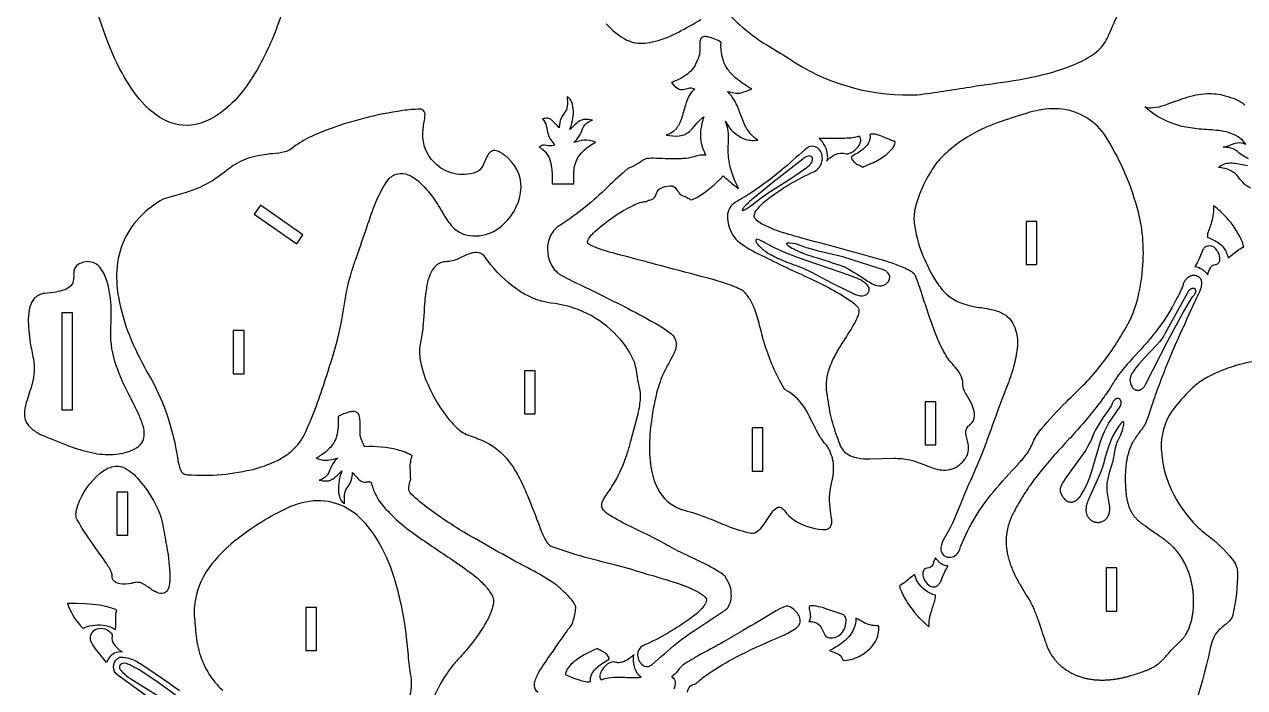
# Model space of a CAD drawing. Extents: x -738 to 1727, y -2194 to 341.
# Drawn here: x -730 to 627, y -1572 to -833 of the extents above; entities that cross this region are included whole.
import ezdxf

# ---------------------------------------------------------------- set-up
doc = ezdxf.new("R2010")
doc.units = 0
doc.header["$MEASUREMENT"] = 0
doc.layers.get('0').update_dxf_attribs({"linetype": 'CONTINUOUS'})

msp = doc.modelspace()

# ---------------------------------------------------------------- linework, layer by layer
for points in [[(-443.7, -820.2, -0.046615), (-468.6, -879.1, -0.05196), (-493.5, -915, -0.070955), (-518.1, -936.1, -0.081975), (-539.4, -944.8, -0.18302), (-576.8, -938.6, -0.072586), (-596.3, -923.3, -0.061372), (-618.7, -892.6, -0.03999), (-638.4, -850.4, -0.039625), (-663.3, -764, -0.049476)], [(46.9, -814.1, 0.049484), (65.3, -833.9, 0.044019), (95.3, -856.3, 0.002318), (119.6, -871.1, 0.153583), (255.2, -912, 0.027756), (270.2, -910.9, 0.002079), (328.4, -902, 0.00581), (375.5, -895, 0.033332), (418.8, -884.9, 0.033552), (445.6, -874.4, 0.064552), (464.2, -862.2, 0.110698), (474.9, -846.8, 0.003123), (485, -823.9, 0.020133)], [(-83.3, -832.7, 0.092873), (-60.1, -850.9, 0.137871), (-40.3, -854.3, 0.045285), (-28.6, -852.2, 0.05946), (-2.8, -842, 0.005913), (22.1, -828.1, -0.003181)], [(631.2, -982.9, -0.090478), (619, -975, 0.149479), (608.6, -970.5, 0.026068), (602.8, -970, 0.077827), (614.1, -966.3, -0.161023), (623.7, -965.4, -0.037766), (628.3, -966.8, 0.165958), (608.7, -953.8, 0.039609), (598.1, -951.7, 0.008312), (576.2, -949.9, -0.030816), (557, -946.9, -0.124774), (516, -925.3, 0.102599), (525.4, -926.1, 0.05696), (537.9, -923.2, -0.005446), (561.1, -915, -0.063267), (585, -910.5, -0.07925), (605.1, -912.8, -0.027942), (616.9, -916.8, -0.072777), (627.2, -923.1, -0.014963)], [(633.2, -1015.7, -0.091677), (626.4, -1011, -0.024327), (620.1, -1003.6, 0.178347), (602.7, -993.3, 0.030369), (597.7, -992.6, -0.156031), (607.1, -988, -0.060302), (614.3, -987.8, -0.026015), (629.9, -990.6, 0.066043)], [(647.4, -1207.7, 0.058941), (617.5, -1213.1, 0.062858), (581.2, -1228.6, 0.057188), (567.8, -1239, 0.050923), (546, -1263.9, 0.165683), (534.1, -1305.9, 0.114739), (548.1, -1357, 0.071136), (572.9, -1391.1, 0.037496), (585.4, -1401.9, -0.062281), (613.1, -1428.6, -0.065156), (617.5, -1436.3, -0.073072), (618.7, -1442.2, -0.058829), (613.6, -1490.6, -0.155065), (608.2, -1499.1, 0.003947), (599.8, -1506, 0.116138), (591.8, -1517.1, 0.044958), (588.4, -1527.8, -0.06998), (539.9, -1664.8, -0.054587)], [(-158.8, -1576.8, -0.256246), (-163, -1569.5, -0.097939), (-162.3, -1563.9, -0.063887), (-156.8, -1552.4, -0.012382), (-143, -1531.9, 0.003891), (-125.7, -1507, -0.009279), (-121.8, -1502.2, 0.083775), (-119.8, -1497.3, 0.02832), (-116.9, -1483.1, 0.102924), (-116.9, -1481.9, 0.075899), (-118.3, -1478.5, 0.061916), (-125.1, -1469.9, 0.023684), (-137.8, -1458, 0.020904), (-142.4, -1454.6, 0.02423), (-166.5, -1440.4, -0.01007), (-238.6, -1400.2, -0.027477), (-280.3, -1372.6, -0.019284), (-299.9, -1356.4, -0.216506), (-302.6, -1348.3, -0.058204), (-300.7, -1340.7, 0.119252), (-300.5, -1339.3, 0.144226), (-300.7, -1338.7, 0.020172), (-301.1, -1327.3, -0.092284), (-298.8, -1313.3, 0.063215), (-315.3, -1307, 0.075946), (-351.4, -1303.5, -0.096003), (-353.6, -1299.8, 0.009357), (-355.7, -1294.5, -0.072545), (-356.9, -1286.6), (-356.9, -1274.7, 0.074414), (-357.9, -1268.6, 0.290923), (-363.1, -1264.4, 0.08481), (-368.1, -1264.7, 0.044237), (-375.2, -1267, 0.017975), (-381.4, -1269.8, -0.083597), (-383, -1291.8, -0.129438), (-390.9, -1305.2, -0.06041), (-400.3, -1312.9, -0.014996), (-405.5, -1316.1, 0.053556), (-397.8, -1318.4, 0.08208), (-390.8, -1318.1, 0.011817), (-381.7, -1316, 0.122241), (-391.2, -1331.1, -0.162436), (-396.1, -1337.7, -0.055097), (-402.3, -1340.8, 0.043317), (-394.1, -1341.5, 0.171293), (-385.8, -1338.3, 0.006872), (-377, -1330.2, 0.103565), (-381, -1352.5, 0.089985), (-378.7, -1361.8, 0.150705), (-374, -1366.9, -0.052998), (-374.1, -1356.1, -0.151603), (-370.1, -1347.6, 0.11089), (-366.4, -1340.3, 0.051676), (-365.2, -1332.2, 0.037211), (-357, -1340.8, 0.218604), (-350.3, -1342.7, 0.01564), (-346.6, -1342.2, 0.043511), (-344.7, -1343.4, 0.027524), (-339.7, -1356.5, 0.084241), (-328.9, -1372.1, 0.011541), (-316.2, -1384.8, 0.032509), (-292.6, -1403.4, 0.003212), (-251.2, -1431.5, -0.016757), (-229.7, -1447.1, -0.035938), (-218.5, -1457.3, -0.044502), (-211.3, -1466.8, -0.037743), (-209.3, -1470.8, -0.112856), (-208.6, -1476.9, -0.070197), (-210.9, -1486.3, -0.04069), (-217.2, -1499.7, -0.045364), (-239.4, -1530.5, -0.007859), (-251.1, -1543.6, 0.035556), (-259.8, -1554.9, 0.052119), (-278.6, -1590.2, 0.048738)], [(-303.3, -1588.8, 0.048804), (-299.6, -1568.8, 0.041593), (-299.7, -1562.1, -0.018967), (-302.9, -1538.7, 0.006224), (-305.5, -1512, 0.042823), (-319, -1448.9, 0.056614), (-337.8, -1406.7, 0.07419), (-359.8, -1380.1, 0.101233), (-383.9, -1366.5, 0.12974), (-417.2, -1365, 0.063277), (-438.1, -1371.9, 0.033095), (-461.1, -1384.1, 0.031873), (-496.1, -1408.3, 0.064094), (-524.8, -1438, 0.135232), (-541.1, -1480.8, 0.034601), (-541.2, -1491.8, 0.005571), (-539.2, -1514.1, 0.13278), (-520.9, -1562.2, 0.053471), (-509.6, -1574.4, 0.031193)], [(7.4, -1576.6, -0.178558), (10.3, -1570, -0.118018), (14.9, -1567.7, 0.114168), (19.3, -1564.7, -0.04177), (33.5, -1553.9, -0.029484), (66.9, -1534.6, -0.015621), (111.4, -1514.3, 0.042781), (126.2, -1506.6, 0.030184), (129.6, -1504, 0.309307), (131.7, -1492.7, 0.097882), (128.5, -1487.7, 0.092618), (121.7, -1482, 0.049219), (118.9, -1480.9, 0.134639), (115.9, -1481.3, 0.055879), (106, -1486, -0.007739), (68.3, -1508.2, 0.003782), (48.1, -1520.2, -0.002315), (18.5, -1536.5, 0.00999), (6.9, -1543.3, 0.095527), (-4.4, -1553.7, -0.062995), (-9.1, -1558.4, 0.097774), (-10.1, -1559.1, 0.242041), (-10.1, -1559.7, 0.242041), (-9.7, -1560, -0.23286), (-6.6, -1565, -0.140348), (-7.9, -1573.1, -0.115718)], [(-544.5, -1617.4), (-626.4, -1557.8, -0.234918), (-631.1, -1548.4, -0.234918), (-626.5, -1539, -0.058473), (-624.2, -1537.8, -0.094449), (-622.5, -1537.5, -0.035142), (-613.9, -1538.8, -0.064169), (-601.3, -1544.8, -0.012383), (-557.6, -1574.8, 0.01223)]]:
    msp.add_lwpolyline(points, format="xyb")
for points in [[(47, -1002, 0.012901), (59.5, -1012.8, 0.015733), (63.9, -1016, -0.055567), (54.3, -990.1, -0.061632), (52.5, -972.4, -0.002772), (52.9, -959.3, 0.097575), (49.6, -941.3, 0.192832), (70.4, -960.8, 0.130108), (85.3, -962.2, -0.12624), (72.1, -947.4, -0.042024), (65.9, -932.7, 0.042817), (59.7, -918.5, 0.064881), (51.7, -908.2, 0.014868), (61.2, -909.9, 0.111717), (68.8, -909, 0.010512), (78.7, -905.3, -0.047443), (60.7, -893, -0.058574), (52.1, -883.6, -0.184081), (44.8, -853.2, 0.054183), (30.3, -847.4, 0.10662), (24.7, -847.2, 0.293979), (21.2, -851.4, 0.04334), (20.9, -853.4, 0.011201), (20.8, -863.3, -0.084804), (19.4, -870.8, 0.008097), (15.8, -878.7, -0.119651), (4.3, -890.8, -0.05071), (-5, -895.8, -0.0184), (-10.6, -898.1, 0.102429), (-3.8, -904.6, 0.203498), (3.9, -905.4, -0.03915), (9.8, -904.1, -0.13014), (15.1, -905.3, 0.080805), (9.5, -912.3, 0.051311), (4.9, -923.4, -0.004904), (0.4, -938.4, -0.09179), (-5.7, -949.9, -0.150191), (-16.4, -956.6, 0.069385), (-1.9, -957.5, 0.175903), (10.9, -951.2, 0.015461), (18, -943, -0.052664), (25.3, -936.4, 0.046548), (21.8, -951.8, 0.127901), (25, -973.4, 0.028888), (27.8, -979, 0.115471), (14.4, -980.8, -0.055242), (2.1, -982.8, -0.015503), (-4.6, -983.1, -0.009904), (-30.6, -982.5, 0.068865), (-39.9, -983.3, 0.087235), (-42.1, -984.4, -0.048122), (-52.2, -990.9, 0.007611), (-58.1, -993.5, 0.058807), (-61.5, -995.8, 0.009049), (-84.7, -1017.5, -0.046817), (-137.2, -1058.9, 0.160511), (-146.7, -1072.4, 0.21071), (-143.4, -1102.5, 0.072208), (-137.2, -1109.9, 0.059158), (-134.7, -1111.7, 0.014089), (-106, -1126.1, -0.004942), (-59.4, -1149.4, -0.007344), (-23.4, -1169, -0.043118), (-10.8, -1177.9, -0.034316), (-8.2, -1180.5, -0.234228), (-6.1, -1195.3, -0.039568), (-7.5, -1198.9, -0.005186), (-17.3, -1217.4, 0.052125), (-26, -1239.8, 0.036645), (-32.7, -1273.9, 0.036096), (-35.1, -1304.9, 0.050163), (-32.1, -1333, 0.07894), (-23.5, -1354.2, 0.184918), (3.4, -1374.1, -0.028754), (31, -1383.2, -0.004071), (51.4, -1391.6, 0.050465), (78.1, -1399.5, 0.198576), (85.6, -1397.2, 0.058204), (89.6, -1393.3, 0.029182), (92.6, -1389.5, -0.00982), (101.5, -1376.2, -0.099639), (106.5, -1371.4, -0.318276), (112.7, -1372.1, -0.075957), (115.7, -1375.4, 0.092964), (125.3, -1384.6, 0.127515), (157.3, -1395.7, 0.056268), (162, -1395.4, 0.298551), (167.6, -1388.5, 0.056292), (167.6, -1384.6, 0.003289), (165.8, -1371.3, -0.101065), (168.3, -1340.7, 0.095055), (169.1, -1319.5, 0.024673), (168, -1314.8, 0.014033), (164.5, -1305.9, 0.078482), (162.1, -1302.2, -0.06083), (152.5, -1288.7, -0.006573), (141.5, -1266.9, 0.124557), (120.6, -1242.8, 0.027625), (115.1, -1239.5), (109.5, -1229.3, -0.057415), (90.7, -1180.8, -0.002555), (85.6, -1161, 0.050104), (78.4, -1142.5, 0.047367), (71.3, -1132, 0.086916), (65.9, -1128.2, 0.033802), (48.3, -1121.3, 0.017041), (30.1, -1115.9, -0.002146), (-21.5, -1102.2, -0.000511), (-73.6, -1088.4, -0.018129), (-92.1, -1082.9, -0.036428), (-102.6, -1078.2, -0.144263), (-104, -1076.4, -0.147086), (-103.6, -1073.8, -0.072915), (-100.5, -1069.1, -0.036974), (-95.7, -1064, -0.068286), (-53.3, -1034.9, -0.036267), (-45.6, -1031.8, -0.034523), (-40.9, -1030.7, -0.098796), (-38.4, -1030.9, -0.140271), (-35.7, -1029.2, 0.072684), (-31.1, -1027.6, 0.157191), (-28.2, -1024, -0.050341), (-25.7, -1018.6, -0.133762), (-22.2, -1015.6, -0.084637), (-12.4, -1013, -0.12927), (-7.6, -1014.2, -0.138146), (-4.2, -1018.4, 0.189224), (-2.9, -1019.8, 0.209631), (1.5, -1023.9, -0.045383), (7.8, -1026.7, -0.039253), (10.8, -1028.8, 0.084583), (17.8, -1026, 0.076395)], [(-143.3, -1010.9), (-119.3, -1010.9), (-119.3, -998.9, -0.090548), (-115.9, -984.2, -0.093387), (-109.1, -974.8, -0.064945), (-95.2, -964.6, 0.134202), (-108.2, -962.3, 0.02029), (-119, -964.7, 0.123904), (-109.5, -949.6, -0.184971), (-103.2, -942.2, -0.038989), (-98.3, -939.9, 0.075554), (-108.5, -939.4, 0.153487), (-116, -943.4, 0.003327), (-123.6, -950.6, 0.093294), (-119.6, -929.8, 0.085261), (-121.5, -919.9, 0.103795), (-125, -914.9, 0.053369), (-126.7, -913.8, -0.052054), (-126.5, -924.5, -0.158788), (-130.6, -933.2, 0.133946), (-134.9, -943.2, 0.02712), (-135.5, -948.5, 0.024965), (-142.9, -940.6, 0.056056), (-145.7, -938.6, 0.151506), (-150.3, -938, 0.011613), (-154, -938.5, -0.141295), (-149.8, -946.5, 0.01631), (-147.8, -955.5, 0.138862), (-140.1, -967.5, -0.113757), (-147.5, -968.5), (-151.7, -967.7, 0.17627), (-155.7, -968.8, 0.030077), (-157.6, -970.1, -0.222611), (-145, -986.7, -0.023955), (-144.2, -990.7, -0.016782), (-143.3, -998.9)], [(-549, -1334.6, 0.081611), (-473.4, -1327.9, 0.049954), (-448.1, -1318.3, 0.052739), (-432.8, -1308.1, 0.111772), (-417.6, -1287.5, 0.013498), (-405.4, -1258.1, 0.012), (-385.7, -1197.6, 0.037828), (-374.3, -1144.3, -0.036379), (-366.4, -1109.3, -0.012046), (-362.1, -1095.7, 0.003231), (-350.4, -1062.7, -0.016777), (-340.5, -1034.2, -0.036441), (-330, -1012.8, -0.02392), (-325.6, -1006.3, -0.153538), (-314.7, -999.6, -0.144945), (-303.9, -1000.7, -0.087822), (-292.4, -1007.7, -0.061091), (-275.3, -1026.8, -0.03133), (-263.6, -1045.6, 0.056376), (-254.1, -1058.6, 0.197343), (-231.1, -1068.8, 0.166089), (-204.8, -1061.6, 0.212106), (-178.3, -1020.4, 0.249421), (-192, -982.5, 0.056044), (-201.3, -975.7, 0.10467), (-207, -973.8, 0.234046), (-213.1, -976.4, 0.077799), (-216.3, -981.5, -0.02275), (-220.7, -991.5, -0.176444), (-227.8, -997.9, -0.300495), (-274.2, -987.2, -0.211564), (-287.1, -955, -0.039802), (-285.2, -940.1, 0.02543), (-284.6, -933.7, 0.343018), (-288.3, -928.2, 0.087597), (-290.4, -927.9, 0.036277), (-309.3, -929.4, 0.055806), (-395.5, -951.6, 0.018254), (-413.8, -959.5, 0.054412), (-433.1, -971.8, -0.093612), (-440.5, -975.4, -0.038171), (-454.1, -977.4, 0.025129), (-472.4, -980, 0.125942), (-505.5, -996.2, -0.102812), (-550.2, -1020.4, -0.006751), (-571, -1026.4, 0.075353), (-581.5, -1031.1, 0.051948), (-602.3, -1048.4, 0.190443), (-627.6, -1111.5, 0.058911), (-624.5, -1142.8, 0.047836), (-611.3, -1184.5, 0.033656), (-591, -1224.9, -0.082801), (-562, -1304.1, -0.010443), (-559.4, -1319, 0.063251), (-556, -1330, 0.058577), (-554.4, -1332.4, 0.198918)], [(373.9, -1181.1, -0.05616), (374.2, -1191.4, -0.044956), (370.5, -1211.8, -0.02991), (363.4, -1233.8, 0.010879), (346.2, -1280, -0.004222), (334.9, -1310.6, -0.017239), (319.8, -1345.5, 0.012071), (310.7, -1367.2, -0.013169), (301.8, -1388.4, -0.010987), (297.2, -1397.7), (291.7, -1407.5, 0.131839), (289, -1418.2, 0.379605), (297.8, -1426.4, 0.310378), (309.5, -1419.2, -0.010061), (311.3, -1413.6, -0.077095), (347.4, -1353.5, -0.01504), (375, -1322.8, 0.019941), (384, -1312.1, 0.071595), (391.6, -1298.2, -0.068129), (400.4, -1284, -0.024027), (428.4, -1253.7, 0.001961), (449.7, -1232.6, 0.047787), (482.7, -1190.7, 0.012868), (494.8, -1171.1, 0.074149), (508.3, -1136.8, 0.086239), (513, -1065.6, 0.040448), (507.3, -1037.4, 0.077596), (470.8, -956.1, 0.246451), (416.2, -927.4, 0.076795), (388, -931.3, 0.00887), (356.1, -941.4, 0.063905), (313, -962.3, 0.049015), (289.6, -981.6, 0.056789), (278.1, -996.6, 0.079856), (260.2, -1039.1, 0.084592), (259.4, -1054.3, 0.06593), (268, -1088, 0.040136), (281.8, -1116.5, 0.047327), (292.4, -1130.8, 0.131152), (315.5, -1144.8, 0.031764), (329, -1148, -0.016875), (347.1, -1151.1, -0.076245), (359.1, -1155.8, -0.167996), (371.2, -1170.9, -0.056266)], [(162.1, -985.6, -0.100452), (171.4, -978.3, -0.18927), (183.6, -977.6, 0.105508), (187.5, -976.8, 0.246132), (199.9, -963.3, 0.247896), (198.3, -957.7, -0.08361), (193.1, -959.3, -0.032804), (184.3, -960.2, -0.014932), (175.2, -960.4), (153.7, -960.4, -0.184174), (162.7, -979, -0.079888)], [(189.2, -981, 0.227633), (197.1, -989.7, -0.071736), (202.1, -992.5), (211.3, -988.4, 0.041495), (226, -980, 0.052847), (233.8, -973.2, 0.104385), (237.9, -966.2, 0.052169), (238.3, -963.7, -0.061292), (234, -962.5, -0.013518), (224.9, -958.6, 0.037128), (217.2, -956, 0.075452), (211.6, -955.7, 0.040698), (209.9, -956, -0.202914), (208.1, -966.1, -0.081425), (202.5, -972.2, -0.038524), (194.9, -977.5, 0.021271)], [(313.3, -1320.1, 0.137334), (319.4, -1309.3, 0.098636), (319.2, -1300), (317.1, -1290.8, -0.173343), (318, -1282.7, -0.070658), (319.5, -1280.6, 0.05503), (323.8, -1276.4, 0.194913), (326.3, -1266.4, 0.087955), (323.8, -1257.3, 0.028673), (318.2, -1246.9, -0.019498), (314.9, -1241, -0.126422), (313.4, -1233.2, 0.144273), (310.9, -1223.4, 0.048486), (305.2, -1215.2, -0.007143), (298.4, -1207.3, -0.041551), (290.2, -1193.6, -0.027615), (281.9, -1174.4, -0.013176), (269.1, -1137, 0.015641), (261.7, -1115.6, 0.058002), (259.5, -1111.4, 0.089508), (254.5, -1107.6, 0.042366), (239.7, -1100.9, 0.018037), (224.2, -1095.9, 0.00514), (138.4, -1072.4, -0.005269), (114, -1065.4, -0.03368), (94.5, -1057.8, -0.019732), (87.9, -1054.3, -0.092641), (82.3, -1049.1, -0.23344), (81.7, -1045.2, -0.100784), (84.1, -1040.2, -0.073922), (95.1, -1028.9, -0.062512), (148.5, -997.1, 0.217407), (156.8, -986.3, 0.217407), (154.1, -972.9, 0.297503), (143.5, -969.3, 0.065451), (141.2, -970.3, 0.001972), (114.6, -993.2, -0.029691), (78.2, -1020.8, -0.016337), (60.7, -1031.3, 0.264446), (51.7, -1046.6, 0.138904), (57.5, -1068, 0.069748), (62.6, -1073.9, 0.053749), (77.5, -1084.3, 0.014856), (89.8, -1090.6, 0.010954), (143.7, -1116.2, -0.04353), (190.8, -1142.6, -0.051783), (195.7, -1146.9, -0.205942), (197.8, -1152.6, -0.081762), (196.4, -1158.7, -0.038425), (192.4, -1167, -0.010723), (178.8, -1188.7, 0.029264), (168.2, -1207.9, 0.054827), (162.3, -1225.3, 0.070325), (161.5, -1239.6, 0.017245), (166, -1267.4, 0.039661), (173.4, -1292, 0.015199), (177.2, -1302.4, 0.191706), (188.4, -1313.4, 0.067691), (196.8, -1315.9, 0.045705), (210.2, -1317), (236.7, -1316.3, -0.055827), (254.5, -1318.1, -0.022969), (260.3, -1319.8, -0.009324), (277.9, -1326.2, 0.069331), (291.7, -1329.5, 0.202071), (310.1, -1323.1, 0.030362)], [(89.2, -1026.6, -0.017231), (95.8, -1021.8), (103.9, -1016.4), (122, -1004.8), (137.8, -994.2, 0.036088), (144.1, -988.9, 0.231257), (146.4, -982.3, 0.401079), (142.8, -979.9, 0.128028), (137.4, -981.9, 0.026828), (135.4, -983.3), (102.2, -1009.3), (81.6, -1026.1, 0.020251), (71.3, -1035.4, 0.045445), (68.8, -1038.6, 0.024181), (68.1, -1039.9, 0.298726), (68.4, -1040.5, 0.197931), (69.7, -1040.2, 0.049768), (73.3, -1038.3, 0.018461), (79.2, -1034.4)], [(608.5, -1093.1, 0.010747), (619.8, -1084.4, -0.036075), (623.9, -1081.9, -0.037774), (625.8, -1081.2, 0.056155), (623, -1072.9, 0.079355), (607, -1048.8, 0.04613), (592.3, -1035.4, -0.080211), (590, -1053.3, -0.011525), (586, -1065.3, 0.151157), (585.6, -1070.5, -0.057964), (598, -1076.8, -0.141438), (606.1, -1086.7, -0.017426)], [(209.2, -1127.3, 0.160866), (207.2, -1123.4, 0.072691), (202.4, -1119.5, 0.045468), (193.3, -1115.1), (186.7, -1112.7), (129.5, -1092.9), (116.4, -1087.6), (104.8, -1082.4), (95.4, -1077.8, 0.010178), (87.1, -1073.2, 0.153836), (84.1, -1072.6, 0.206063), (83.2, -1073.4, 0.206063), (83.2, -1074.5, 0.119694), (85.2, -1078.2, 0.073335), (94.2, -1086.1, 0.04109), (107.9, -1093.8, 0.034176), (127.1, -1101.3, -0.028605), (135, -1104.5), (145, -1109.2), (167.5, -1121.1), (188.4, -1131.6, 0.032894), (197.6, -1135.2, 0.197736), (205.7, -1134.3, 0.294884), (209.3, -1128.8, 0.030345)], [(230.7, -1119.6, 0.38176), (229.8, -1109.4, 0.158863), (220.3, -1105.2), (179.8, -1092), (152.9, -1085.7), (141.5, -1082.6, -0.038506), (133.7, -1079.7, 0.080632), (121.2, -1076.9, 0.021504), (118.5, -1076.9, 0.125353), (117.5, -1077.4, 0.209031), (117.4, -1077.9, 0.209031), (117.7, -1078.4, 0.069373), (119.6, -1079.9, 0.035892), (127.4, -1084.4, 0.04755), (150.3, -1092.9, -0.001194), (179, -1102.1, -0.027963), (181.9, -1103.4), (186.6, -1105.9, -0.005584), (211, -1121, 0.08596), (218, -1124.2, 0.202641), (227.7, -1122.5, 0.093137)], [(585.7, -1112, -0.046439), (588.7, -1104.3, -0.101028), (591.1, -1101.8, -0.102711), (594.2, -1100.8, 0.164735), (597.9, -1098.9, 0.164829), (599.2, -1095.7, 0.151786), (597.5, -1087.3, 0.10198), (593, -1081.5, 0.233463), (586.7, -1080.1, 0.073533), (583.1, -1081.1, 0.116628), (581, -1083.2, 0.023585), (580, -1085.1), (576.2, -1094.3, -0.038439), (571.5, -1102.9, -0.20383)], [(-708, -1291.5, 0.011339), (-677.9, -1303.5, 0.039338), (-652.1, -1310.7, 0.069129), (-628.4, -1311.8, 0.080893), (-608.1, -1306.2, 0.125982), (-599.5, -1299, 0.126453), (-596.9, -1291.4, 0.100132), (-598.2, -1280.2, 0.035893), (-603, -1267.5, 0.013317), (-612.7, -1247.9, -0.035205), (-628, -1213, -0.089008), (-634.1, -1175.2), (-633.5, -1159.5, 0.055597), (-636.6, -1125.5, 0.055079), (-641.9, -1110.2, 0.080158), (-648.1, -1101.8, 0.256667), (-664, -1098.1, 0.053819), (-669.9, -1100.3, 0.2374), (-675.1, -1107.9, 0.056178), (-675.3, -1112.7, -0.040438), (-675.8, -1119, -0.17779), (-680.2, -1125.8, -0.089273), (-687.5, -1129.4, -0.045903), (-697.7, -1131.7), (-707.8, -1132.8, 0.170939), (-719.1, -1138.6, 0.110737), (-724, -1147.8, 0.063423), (-725.8, -1161.2, 0.044713), (-723.6, -1187.7, 0.006944), (-720.2, -1205.7, -0.110102), (-721.6, -1233.4, -0.006317), (-728, -1254.4, 0.070736), (-730.1, -1267.2, 0.163187), (-726.4, -1278.7, 0.096891), (-717.4, -1286.7, 0.038781)], [(-32.2, -1545.7, -0.000829), (-4.7, -1522.1, -0.020878), (10.4, -1510.9, -0.002372), (46.3, -1487.2, 0.013307), (51.1, -1483.7, 0.084846), (52, -1482.6, 0.14823), (56, -1469.3, 0.109376), (53, -1454.5, -0.012564), (49.6, -1448.5, 0.085845), (47.6, -1446.2, 0.036839), (24.2, -1432.7, 0.002365), (-0.5, -1420.8, -0.017757), (-20.5, -1410.1, 0.013842), (-49.3, -1395.7, -0.0188), (-73.7, -1383.1, -0.012103), (-81.5, -1378.4, -0.089501), (-87.2, -1372.1, -0.222164), (-87.5, -1365.3, -0.054068), (-85.3, -1360.6, 0.014382), (-74, -1343.2, 0.055231), (-59.8, -1311.4, 0.011751), (-56, -1298.5), (-47.7, -1266.7, 0.046707), (-45, -1249, 0.064728), (-46, -1238.1, -0.011234), (-48.5, -1226.2), (-50, -1216.4, 0.057124), (-52.7, -1207.3, 0.081939), (-67.3, -1184.2, 0.181036), (-139.9, -1144.1, -0.123619), (-178.3, -1130.9, -0.084261), (-211.7, -1100.5, -0.014779), (-217.8, -1092.5, 0.283563), (-230.6, -1087.5, 0.055248), (-235.3, -1088.7, 0.014269), (-247.9, -1094.3, -0.023499), (-254, -1096.6, -0.074953), (-261.5, -1097.5, 0.227275), (-275.3, -1105.1, 0.073253), (-279.8, -1113.7, 0.048857), (-283.1, -1127, 0.014785), (-284.3, -1136.2, 0.005719), (-287, -1170.5, -0.03514), (-289.8, -1187.3, 0.090083), (-290.3, -1204.8, 0.068972), (-281.3, -1234.6, 0.068715), (-257.6, -1273.4, 0.039777), (-245.5, -1285.6, 0.075501), (-238.5, -1289.7, -0.004639), (-221.6, -1296.2, -0.136792), (-191, -1320.2, -0.037157), (-182.3, -1333.6, -0.028898), (-172.9, -1352.7, -0.010083), (-166.1, -1369.2, -0.001832), (-155.1, -1398, 0.059657), (-148.5, -1410.7, 0.137546), (-143.7, -1414.3, 0.027366), (-107.9, -1425.9, 0.001771), (-71.4, -1435.3, -0.012437), (-39, -1444.8, -0.010818), (-3.7, -1455.4, -0.035053), (19.3, -1465.2, -0.031518), (24, -1468.2, -0.042406), (27, -1471, -0.308175), (27.6, -1477.2, -0.062454), (25.8, -1480.2, -0.063963), (14.4, -1491.5, -0.05555), (-38.5, -1523.3, 0.027251), (-42.7, -1525.1, 0.284142), (-48.2, -1535.3, 0.229958), (-42.4, -1546.7, 0.295555), (-34, -1547, 0.059967)], [(-575, -1466.3, -0.179368), (-582.8, -1465.7, -0.052281), (-587.9, -1462.9, 0.024888), (-598.3, -1456, 0.129659), (-605.8, -1454.3, 0.062901), (-610.7, -1455.5, -0.117432), (-624, -1456, -0.092649), (-630.2, -1453.2, -0.295372), (-632.5, -1447.4, 0.133287), (-633.1, -1443.6, 0.04173), (-639.4, -1432.6, -0.001191), (-659.6, -1403.8, -0.02481), (-671.4, -1384.7, -0.122538), (-672.8, -1378.9, -0.084511), (-670.8, -1368.8, -0.134311), (-645.8, -1332.8, -0.095518), (-632.8, -1325.8, -0.193142), (-618.2, -1327.4, -0.088782), (-603.1, -1339.8, -0.088714), (-579.3, -1379.2, -0.049636), (-575.8, -1392.7, 0.004536), (-571.6, -1416, -0.035982), (-568.3, -1447.3, -0.044017), (-569.2, -1458.1, -0.123583), (-572.2, -1464.5, -0.126056)], [(283, -1427.2, 0.092674), (281.8, -1429.3, -0.011144), (279.9, -1434.7, -0.290678), (273.7, -1438.5, 0.328213), (269.1, -1443.4, 0.217966), (272.5, -1454.5, 0.112149), (278.3, -1459.1, 0.247899), (284.1, -1458.5, 0.139484), (288.7, -1453.9, 0.027988), (290.5, -1449.2, -0.037617), (296.9, -1436.1, -0.185198), (288.3, -1432.9, -0.061496)], [(260.1, -1445.5, 0.010757), (249.2, -1454.1, -0.066432), (243.1, -1457.7, 0.080783), (244.4, -1462.9, 0.053008), (251.7, -1476.8, 0.077447), (275.8, -1503.7, -0.072757), (278.3, -1487.1, -0.0054), (282.4, -1474.7, 0.108939), (283.1, -1468.7, -0.192344), (263.1, -1453.8, -0.085944)], [(-664.6, -1505.5, -0.084957), (-657.4, -1502.8, -0.137526), (-634.5, -1504, -0.063007), (-628.9, -1506.9, 0.053787), (-628.4, -1501.6, -0.02293), (-628.5, -1490.4, -0.067723), (-627.5, -1485.7, 0.073343), (-632.1, -1483.4, 0.031592), (-639.8, -1481.2), (-646.3, -1479.9), (-654, -1478.9), (-662.6, -1478.2), (-672.1, -1477.8), (-682.3, -1478, 0.094515), (-667.7, -1502.7, 0.03823)], [(142.2, -1497.8, -0.215462), (153.8, -1501.7, -0.056196), (155.6, -1503.9), (160.2, -1513.6, 0.212766), (165.1, -1516.1, 0.215186), (178.2, -1511.6, 0.196494), (183.6, -1495.6, 0.138517), (181.8, -1491.3, 0.051825), (181, -1490.5), (161, -1483.7, 0.026405), (150.3, -1480.9, 0.046192), (145.1, -1480.4, 0.126844), (143, -1481.1, 0.260898), (142.4, -1482.9, 0.030349), (143.6, -1488.8, -0.120674), (143.3, -1495.6, -0.06)], [(-621.5, -1531.8, 0.292502), (-636.5, -1539.2, 0.051047), (-638.8, -1543.5), (-649.4, -1530.5, -0.046288), (-655.6, -1521.4, -0.273491), (-654.9, -1510, -0.218244), (-647.1, -1505.6, -0.323253), (-632.6, -1512.8, -0.134876), (-632.6, -1514.2, 0.214), (-630.4, -1523.6, 0.067065), (-624.9, -1529.3, 0.020954)], [(165, -1530.4, -0.051206), (175, -1534.2, -0.210389), (179.1, -1539.2, 0.225412), (181.4, -1541.2, 0.088235), (191.7, -1539.4, 0.096363), (208.3, -1529.8, 0.074347), (216.3, -1520.1, 0.151399), (220, -1503, 0.064528), (218.8, -1502.8, -0.121369), (202.7, -1498.8, -0.03227), (194.6, -1494.1, -0.190034), (185.9, -1515.7, -0.082182), (170.6, -1527.4, -0.014583)], [(-79.7, -1539.9, 0.222557), (-85.9, -1531.9, -0.028766), (-91.3, -1529.2, -0.064489), (-92.5, -1528, 0.067174), (-116.2, -1540.7, 0.053602), (-124.2, -1547.9, 0.076646), (-128.2, -1554.6, 0.037403), (-128.9, -1557), (-120.1, -1560.5), (-112.1, -1563.2, 0.04789), (-104.2, -1565, 0.079134), (-100.5, -1564.7, -0.167285), (-99.1, -1556.3, -0.081084), (-94.2, -1549.9, -0.078924)], [(-514.3, -1616.7), (-568, -1575.3), (-585, -1563.2), (-600.4, -1553.1, 0.027276), (-611.6, -1546.8, 0.025132), (-616.7, -1544.8, 0.246844), (-623.5, -1546.1, 0.338963), (-624.2, -1549.9, 0.098868), (-620.6, -1554.7, 0.047204), (-611.9, -1561.9), (-498.7, -1632.1, 0.053158), (-495.5, -1633, 0.332463), (-495.2, -1632.7, 0.203211), (-495.7, -1632, 0.037616), (-497.7, -1630)], [(-88.6, -1562.7, -0.07016), (-80.6, -1560.5, -0.036744), (-69.7, -1559.8, -0.002038), (-50.4, -1560.4, 0.035161), (-45.2, -1559.9), (-44.4, -1559.8, -0.159679), (-51.7, -1548.2, -0.107645), (-52.4, -1534.5, -0.150965), (-65.7, -1543.3, -0.069683), (-70.2, -1543.8, -0.040549), (-74.8, -1542.8, 0.172385), (-83.9, -1547.2, 0.13937), (-90.3, -1557.5, 0.271577)]]:
    msp.add_lwpolyline(points, format="xyb", close=True)
for points in [[(-420.4, -1067.7), (-467.7, -1034.8), (-474.6, -1044.7), (-427.3, -1077.5)], [(395.7, -1052.8), (383.7, -1052.8), (383.7, -1100.8), (395.7, -1100.8)], [(498.1, -1558.7), (501.5, -1557.7), (503.2, -1557.2), (504.9, -1556.7), (506.6, -1556.2), (508.3, -1555.6), (510.1, -1555.1), (511.8, -1554.5), (513.4, -1553.9), (514.3, -1553.6), (515.1, -1553.3), (516, -1552.9), (516.8, -1552.6), (517.6, -1552.3), (518.4, -1551.9), (519.3, -1551.6), (520.1, -1551.2), (520.9, -1550.8), (521.7, -1550.4), (522.5, -1550.1), (523.3, -1549.7), (524.1, -1549.2), (524.9, -1548.8), (525.8, -1548.3), (526.8, -1547.7), (527.7, -1547.1), (528.7, -1546.5), (529.6, -1545.9), (530.5, -1545.2), (531.4, -1544.5), (532.2, -1543.8), (532.9, -1543.2), (533.6, -1542.6), (534.3, -1542), (534.9, -1541.4), (535.6, -1540.7), (536.2, -1540.1), (536.9, -1539.4), (537.5, -1538.7), (538.1, -1538), (538.7, -1537.3), (539.9, -1535.9), (541.1, -1534.6), (542.4, -1533.2), (543.6, -1531.7), (544.9, -1530.3), (546.2, -1528.9), (547.5, -1527.5), (548.2, -1526.8), (548.9, -1526.1), (549.5, -1525.4), (550.2, -1524.7), (550.9, -1524.1), (551.6, -1523.4), (552.3, -1522.7), (553, -1522.1), (553.6, -1521.6), (554.2, -1521), (554.8, -1520.4), (555.4, -1519.9), (556, -1519.3), (556.6, -1518.7), (557.1, -1518.1), (557.7, -1517.5), (558.2, -1516.9), (558.7, -1516.3), (559.2, -1515.7), (559.7, -1515), (560.2, -1514.4), (560.6, -1513.7), (561.1, -1513), (561.5, -1512.3), (562.1, -1511.3), (562.6, -1510.3), (563.2, -1509.2), (563.7, -1508.2), (564.2, -1507.2), (564.6, -1506.1), (565.1, -1505), (565.5, -1503.9), (565.9, -1502.9), (566.3, -1501.8), (566.6, -1500.7), (567, -1499.6), (567.3, -1498.4), (567.6, -1497.3), (567.9, -1496.2), (568.1, -1495.1), (568.4, -1493.9), (568.6, -1492.8), (568.8, -1491.7), (569, -1490.5), (569.2, -1489.4), (569.3, -1488.2), (569.5, -1487.1), (569.6, -1485.9), (569.7, -1484.8), (569.8, -1483.6), (569.9, -1482.4), (570, -1481.3), (570, -1480.1), (570.1, -1479), (570.1, -1477.8), (570.1, -1476.6), (570.1, -1475.4), (570.1, -1474.1), (570.1, -1472.9), (570, -1471.6), (569.9, -1470.4), (569.9, -1469.1), (569.8, -1467.9), (569.7, -1466.6), (569.5, -1465.4), (569.4, -1464.1), (569.2, -1462.9), (569.1, -1461.7), (568.9, -1460.4), (568.7, -1459.2), (568.5, -1457.9), (568.2, -1456.7), (568, -1455.5), (567.7, -1454.3), (567.4, -1453), (567.1, -1451.8), (566.8, -1450.6), (566.5, -1449.4), (566.1, -1448.2), (565.8, -1447), (565.4, -1445.8), (565, -1444.6), (564.6, -1443.4), (564.2, -1442.2), (563.7, -1441.1), (563.3, -1439.9), (562.8, -1438.7), (562.3, -1437.6), (561.8, -1436.4), (561.3, -1435.3), (560.7, -1434.2), (560.2, -1433.1), (559.6, -1432), (559, -1430.9), (558.4, -1429.8), (557.8, -1428.7), (557.2, -1427.7), (556.5, -1426.6), (555.8, -1425.6), (555.2, -1424.5), (554.4, -1423.5), (553.7, -1422.5), (553, -1421.5), (552.2, -1420.5), (551.4, -1419.6), (550.7, -1418.7), (549.9, -1417.8), (549.1, -1416.9), (548.3, -1416.1), (547.4, -1415.2), (546.6, -1414.4), (545.7, -1413.6), (544.8, -1412.8), (543.9, -1412), (543, -1411.2), (542.1, -1410.4), (541.2, -1409.7), (540.3, -1408.9), (539.3, -1408.2), (538.4, -1407.4), (537.5, -1406.7), (536.5, -1406), (535.5, -1405.3), (534.6, -1404.6), (532.6, -1403.2), (530.7, -1401.8), (528.7, -1400.5), (526.7, -1399.1), (522.8, -1396.5), (519.8, -1394.4), (518.3, -1393.4), (516.8, -1392.3), (515.3, -1391.2), (514.6, -1390.7), (513.8, -1390.1), (513.1, -1389.6), (512.4, -1389), (511.7, -1388.4), (511, -1387.8), (510.3, -1387.2), (509.6, -1386.6), (508.9, -1386), (508.2, -1385.4), (507.6, -1384.7), (506.9, -1384.1), (506.3, -1383.4), (505.7, -1382.7), (505.1, -1382.1), (504.5, -1381.4), (504, -1380.6), (503.4, -1379.9), (502.9, -1379.2), (502.4, -1378.4), (501.9, -1377.6), (501.4, -1376.8), (500.9, -1375.9), (500.5, -1375), (500, -1374.1), (499.6, -1373.2), (499.2, -1372.3), (498.9, -1371.4), (498.5, -1370.4), (498.2, -1369.5), (497.9, -1368.5), (497.6, -1367.6), (497.3, -1366.6), (497, -1365.6), (496.8, -1364.7), (496.6, -1363.7), (496.3, -1362.7), (496.1, -1361.7), (496, -1360.8), (495.8, -1359.8), (495.6, -1358.8), (495.5, -1357.8), (495.4, -1356.8), (495.3, -1355.8), (495.1, -1354.8), (495, -1353.8), (495, -1352.8), (494.9, -1351.8), (494.8, -1350.8), (494.8, -1349.8), (494.6, -1347.8), (494.6, -1345.8), (494.5, -1343.4), (494.5, -1341), (494.5, -1339.8), (494.5, -1338.6), (494.5, -1337.4), (494.5, -1336.2), (494.5, -1335), (494.5, -1333.8), (494.6, -1332.6), (494.6, -1331.4), (494.7, -1330.2), (494.8, -1329), (494.8, -1327.8), (494.9, -1326.6), (495.1, -1325.4), (495.2, -1324.2), (495.3, -1323), (495.5, -1321.9), (495.6, -1320.7), (495.8, -1319.5), (496, -1318.3), (496.2, -1317.1), (496.5, -1315.9), (496.7, -1314.8), (497, -1313.6), (497.2, -1312.4), (497.5, -1311.3), (497.9, -1310.1), (498.2, -1309), (498.6, -1307.8), (498.7, -1307.3), (498.9, -1306.8), (499.3, -1305.7), (499.7, -1304.7), (500.1, -1303.6), (500.6, -1302.6), (501.1, -1301.6), (501.5, -1300.6), (502, -1299.6), (502.4, -1298.8), (502.8, -1298.1), (503.2, -1297.4), (503.6, -1296.7), (504, -1296), (504.5, -1295.3), (504.9, -1294.7), (505.4, -1294), (506.3, -1292.7), (507.2, -1291.3), (508.2, -1290), (509.1, -1288.7), (510.3, -1287.1), (511.5, -1285.4), (512.7, -1283.8), (513.2, -1283), (513.8, -1282.1), (514.4, -1281.3), (514.9, -1280.5), (515.4, -1279.6), (516, -1278.7), (516.4, -1277.9), (516.9, -1277), (517.1, -1276.5), (517.4, -1276.1), (517.6, -1275.6), (517.8, -1275.1), (518.2, -1274), (518.7, -1272.9), (519.1, -1271.8), (519.5, -1270.6), (519.9, -1269.5), (520.3, -1268.3), (520.7, -1267.2), (521.1, -1266), (521.8, -1263.7), (522.5, -1261.3), (523.3, -1259), (523.6, -1257.9), (524, -1256.7), (524.9, -1254), (525.9, -1251.3), (526.8, -1248.5), (527.8, -1245.8), (528.7, -1243.1), (529.7, -1240.4), (530.7, -1237.7), (531.7, -1235), (532.7, -1232.3), (533.7, -1229.6), (534.7, -1226.9), (535.8, -1224.2), (536.8, -1221.5), (537.9, -1218.9), (538.9, -1216.2), (540, -1213.5), (541.1, -1210.8), (542.2, -1208.2), (543.3, -1205.5), (544.4, -1202.8), (545.5, -1200.2), (546.6, -1197.5), (547.7, -1194.9), (548.9, -1192.2), (550, -1189.6), (551.2, -1187), (552.4, -1184.3), (553.5, -1181.7), (554.7, -1179.1), (555.9, -1176.5), (557.1, -1173.8), (558.3, -1171.2), (559.4, -1168.8), (560.5, -1166.4), (562.7, -1161.6), (567.1, -1151.9), (569.3, -1147), (571.5, -1142.2), (572.6, -1139.8), (573.7, -1137.4), (574.9, -1135), (576, -1132.6), (576.3, -1132), (576.6, -1131.3), (576.9, -1130.7), (577.2, -1130), (577.4, -1129.4), (577.7, -1128.7), (577.9, -1128.1), (578.1, -1127.4), (578.3, -1126.8), (578.5, -1126.1), (578.7, -1125.4), (578.9, -1124.7), (579, -1124.1), (579.1, -1123.4), (579.2, -1122.7), (579.2, -1122), (579.2, -1121.5), (579.2, -1120.9), (579.2, -1120.4), (579.2, -1120.1), (579.1, -1119.9), (579.1, -1119.6), (579, -1119.4), (579, -1119.1), (578.9, -1118.8), (578.8, -1118.6), (578.8, -1118.3), (578.7, -1118.1), (578.6, -1117.8), (578.4, -1117.4), (578.2, -1117.1), (578, -1116.7), (577.7, -1116.4), (577.5, -1116), (577.2, -1115.7), (576.9, -1115.4), (576.6, -1115.2), (576.3, -1114.9), (575.9, -1114.6), (575.6, -1114.4), (575.2, -1114.2), (574.8, -1114), (574.5, -1113.8), (574.1, -1113.6), (573.7, -1113.4), (573.4, -1113.3), (573.1, -1113.2), (572.9, -1113.2), (572.6, -1113.1), (572.3, -1113), (572.1, -1113), (571.8, -1112.9), (571.5, -1112.9), (571.3, -1112.9), (571, -1112.9), (570.7, -1112.8), (570.4, -1112.8), (570.1, -1112.8), (569.9, -1112.9), (569.6, -1112.9), (569.3, -1112.9), (569, -1112.9), (568.8, -1113), (568.5, -1113), (568.2, -1113.1), (567.7, -1113.2), (567.1, -1113.4), (566.6, -1113.6), (566.1, -1113.8), (565.6, -1114), (565.1, -1114.3), (564.7, -1114.5), (564.3, -1114.8), (563.9, -1115), (563.6, -1115.3), (563.2, -1115.6), (562.8, -1115.9), (562.5, -1116.2), (562.2, -1116.5), (561.8, -1116.9), (561.5, -1117.2), (561.2, -1117.6), (560.9, -1117.9), (560.6, -1118.3), (560.4, -1118.7), (560.1, -1119.1), (559.9, -1119.5), (559.4, -1120.3), (559.2, -1120.7), (559, -1121.1), (558.8, -1121.6), (558.7, -1121.8), (558.6, -1122), (558.5, -1122.2), (558.5, -1122.5), (558.4, -1122.7), (558.4, -1122.9), (558.3, -1123.3), (558.2, -1123.7), (558.1, -1124.1), (558, -1124.5), (557.9, -1124.9), (557.8, -1125.3), (557.6, -1125.7), (557.5, -1126.1), (557.1, -1126.8), (556.8, -1127.5), (556.4, -1128.3), (556.1, -1129), (555.5, -1130.2), (555, -1131.3), (554.4, -1132.4), (553.9, -1133.6), (552.7, -1135.8), (551.5, -1138.1), (550.4, -1140.3), (549.2, -1142.5), (546.8, -1147), (546.3, -1147.9), (545.8, -1148.9), (544.7, -1150.7), (543.7, -1152.6), (542.6, -1154.4), (541.5, -1156.2), (540.3, -1158), (539.2, -1159.8), (538, -1161.6), (536.8, -1163.4), (535.6, -1165.1), (534.4, -1166.8), (533.1, -1168.6), (531.9, -1170.3), (530.6, -1172), (529.3, -1173.7), (528, -1175.4), (526.7, -1177), (525.4, -1178.7), (524, -1180.4), (522.7, -1182), (521.3, -1183.6), (520, -1185.3), (518.6, -1186.9), (517.2, -1188.5), (515.8, -1190.1), (514.4, -1191.7), (513, -1193.3), (511.6, -1194.9), (508.7, -1198), (505.8, -1201.2), (502.6, -1204.7), (501, -1206.4), (499.4, -1208.2), (497.8, -1209.9), (496.3, -1211.7), (494.7, -1213.5), (493.1, -1215.3), (492.4, -1216.2), (491.6, -1217.1), (490.9, -1218), (490.1, -1218.9), (489.4, -1219.9), (488.7, -1220.8), (487.9, -1221.7), (487.2, -1222.7), (486.5, -1223.6), (485.8, -1224.6), (485.2, -1225.6), (484.5, -1226.5), (483.8, -1227.5), (483.2, -1228.5), (482.6, -1229.5), (481.9, -1230.5), (481.2, -1231.8), (480.4, -1233.1), (479.6, -1234.3), (478.8, -1235.6), (478, -1236.8), (477.2, -1238.1), (476.4, -1239.3), (475.6, -1240.5), (474.8, -1241.8), (474, -1243), (473.1, -1244.2), (472.3, -1245.4), (471.4, -1246.6), (470.6, -1247.8), (468.9, -1250.2), (467.1, -1252.6), (465.4, -1255), (463.6, -1257.3), (461.8, -1259.7), (460, -1262), (458.1, -1264.3), (456.3, -1266.6), (454.4, -1268.9), (452.5, -1271.2), (450.6, -1273.4), (448.7, -1275.7), (446.8, -1277.9), (444.8, -1280.1), (442.9, -1282.4), (440.9, -1284.6), (438.9, -1286.8), (437, -1289), (435, -1291.2), (433, -1293.4), (431, -1295.5), (427, -1299.9), (423, -1304.2), (421, -1306.4), (419, -1308.5), (417.1, -1310.7), (415.1, -1312.8), (413.2, -1315), (411.3, -1317.2), (409.4, -1319.4), (407.5, -1321.7), (405.6, -1323.9), (403.7, -1326.1), (401.9, -1328.4), (400, -1330.7), (398.2, -1333), (396.4, -1335.3), (394.7, -1337.6), (392.9, -1339.9), (391.2, -1342.3), (389.5, -1344.6), (388.6, -1345.8), (387.8, -1347), (387, -1348.2), (386.1, -1349.4), (385.3, -1350.6), (384.5, -1351.8), (383.7, -1353.1), (382.9, -1354.3), (382.1, -1355.5), (381.3, -1356.7), (380.5, -1358), (379.7, -1359.2), (379, -1360.4), (378.2, -1361.7), (377.5, -1362.9), (376.7, -1364.2), (376, -1365.4), (375.3, -1366.7), (374.5, -1368), (373.8, -1369.3), (373.1, -1370.5), (372.4, -1371.8), (371.8, -1373.1), (371.1, -1374.4), (370.4, -1375.7), (369.7, -1377), (369.1, -1378.3), (368.4, -1379.6), (368.1, -1380.4), (367.7, -1381.2), (367.3, -1382), (367, -1382.9), (366.6, -1383.7), (366.3, -1384.5), (366, -1385.3), (365.7, -1386.2), (365.4, -1387), (365.1, -1387.8), (364.8, -1388.7), (364.5, -1389.5), (364.3, -1390.4), (364, -1391.2), (363.8, -1392.1), (363.6, -1393), (363.4, -1393.8), (363.2, -1394.7), (363, -1395.6), (362.8, -1396.4), (362.6, -1397.3), (362.5, -1398.2), (362.3, -1399.1), (362.2, -1399.9), (362.1, -1400.8), (362, -1401.7), (361.9, -1402.6), (361.8, -1403.5), (361.7, -1404.4), (361.7, -1405.2), (361.6, -1406.1), (361.6, -1407), (361.6, -1408.4), (361.6, -1409.7), (361.6, -1411.1), (361.7, -1412.5), (361.8, -1413.8), (361.9, -1415.2), (362, -1416.5), (362.2, -1417.8), (362.4, -1419.2), (362.6, -1420.5), (362.8, -1421.9), (363.1, -1423.2), (363.4, -1424.5), (363.7, -1425.8), (364, -1427.1), (364.4, -1428.5), (364.8, -1429.9), (365.2, -1431.3), (365.7, -1432.8), (366.2, -1434.2), (366.7, -1435.6), (367.2, -1437), (367.8, -1438.4), (368.3, -1439.7), (368.9, -1441.1), (369.5, -1442.5), (370.1, -1443.8), (370.7, -1445.2), (371.4, -1446.5), (372, -1447.9), (372.7, -1449.2), (373.4, -1450.5), (374.1, -1451.8), (374.8, -1453.2), (375.5, -1454.5), (376.3, -1455.8), (377, -1457.1), (377.8, -1458.4), (378.5, -1459.7), (379.3, -1460.9), (380.8, -1463.5), (382.4, -1466.1), (384, -1468.6), (385.6, -1471.1), (386.3, -1472.4), (387.1, -1473.6), (387.8, -1474.9), (388.5, -1476.2), (389.2, -1477.5), (389.8, -1478.8), (390.5, -1480.1), (391.1, -1481.4), (391.7, -1482.7), (392.3, -1484), (392.9, -1485.4), (393.4, -1486.7), (394, -1488.1), (394.5, -1489.4), (395.1, -1490.8), (395.6, -1492.2), (396.1, -1493.5), (396.6, -1494.9), (397.1, -1496.3), (397.5, -1497.7), (398.5, -1500.4), (399.4, -1503.2), (401.3, -1508.8), (402.2, -1511.5), (403.1, -1514.3), (404.2, -1517.4), (404.7, -1519), (405.2, -1520.6), (405.8, -1522.1), (406.4, -1523.7), (407, -1525.3), (407.3, -1526), (407.6, -1526.8), (408.1, -1527.9), (408.5, -1528.9), (409, -1530), (409.6, -1531), (410.1, -1532.1), (410.7, -1533.1), (411.2, -1534.1), (411.8, -1535.1), (412.5, -1536), (413.1, -1537), (413.8, -1538), (414.5, -1538.9), (415.2, -1539.8), (415.9, -1540.7), (416.3, -1541.2), (416.7, -1541.6), (417.1, -1542), (417.5, -1542.5), (417.9, -1543), (418.4, -1543.4), (418.8, -1543.9), (419.3, -1544.4), (419.8, -1544.9), (420.3, -1545.3), (420.8, -1545.8), (421.2, -1546.2), (421.7, -1546.7), (422.2, -1547.1), (422.7, -1547.5), (423.2, -1547.9), (424.3, -1548.8), (425.3, -1549.6), (426.4, -1550.4), (427.4, -1551.1), (428.5, -1551.9), (429.6, -1552.6), (430.8, -1553.3), (431.9, -1554), (433.1, -1554.6), (434.3, -1555.3), (435.2, -1555.7), (436.1, -1556.2), (437, -1556.6), (438, -1557.1), (438.9, -1557.5), (439.9, -1557.9), (440.8, -1558.2), (441.8, -1558.6), (442.7, -1558.9), (443.7, -1559.3), (444.7, -1559.6), (445.7, -1559.9), (446.6, -1560.2), (447.6, -1560.5), (448.6, -1560.7), (449.6, -1561), (450.6, -1561.2), (451.6, -1561.4), (452.6, -1561.6), (453.6, -1561.8), (454.6, -1562), (455.6, -1562.1), (456.6, -1562.3), (457.6, -1562.4), (458.6, -1562.6), (459.6, -1562.7), (460.6, -1562.8), (461.7, -1562.8), (462.7, -1562.9), (463.7, -1563), (464.7, -1563), (465.8, -1563.1), (466.8, -1563.1), (467.8, -1563.1), (468.8, -1563.1), (469.9, -1563.1), (470.9, -1563.1), (471.9, -1563), (472.9, -1563), (474, -1562.9), (475, -1562.9), (476, -1562.8), (477, -1562.7), (478.1, -1562.6), (479.1, -1562.5), (480.1, -1562.4), (481.1, -1562.3), (482.1, -1562.1), (483.2, -1562), (484.2, -1561.8), (485.2, -1561.7), (486.2, -1561.5), (487.2, -1561.3), (488.2, -1561.1), (489.2, -1560.9), (490.2, -1560.7), (491.2, -1560.5), (492.2, -1560.3), (493.2, -1560), (494.2, -1559.8), (495.2, -1559.5), (496.2, -1559.3), (497.1, -1559)], [(538.6, -1176.9), (537.8, -1178.4), (536.9, -1180.1), (535.8, -1181.7), (534.7, -1183.4), (532, -1186.8), (528.9, -1190.4), (515.2, -1204.9), (508.7, -1212), (505.9, -1215.5), (504.6, -1217.2), (503.4, -1218.8), (502.4, -1220.5), (501.4, -1222.1), (500.7, -1223.6), (500.4, -1224.4), (500.1, -1225.1), (499.8, -1225.9), (499.6, -1226.6), (499.5, -1227.3), (499.4, -1228), (499.3, -1228.7), (499.3, -1229), (499.3, -1229.3), (499.3, -1229.7), (499.3, -1230), (499.4, -1230.3), (499.4, -1230.6), (499.7, -1231.9), (500, -1233), (500.4, -1234.1), (500.7, -1235), (501.2, -1235.9), (501.4, -1236.3), (501.6, -1236.7), (501.9, -1237.1), (502.1, -1237.5), (502.4, -1237.8), (502.6, -1238.1), (502.9, -1238.4), (503.2, -1238.7), (503.5, -1238.9), (503.7, -1239.2), (504, -1239.4), (504.3, -1239.6), (504.6, -1239.8), (504.9, -1239.9), (505.2, -1240.1), (505.5, -1240.2), (505.9, -1240.3), (506.2, -1240.4), (506.5, -1240.5), (506.8, -1240.6), (507.1, -1240.6), (507.5, -1240.6), (507.8, -1240.7), (508.1, -1240.7), (508.4, -1240.6), (508.8, -1240.6), (509.1, -1240.6), (509.4, -1240.5), (509.8, -1240.4), (510.1, -1240.3), (510.4, -1240.2), (510.7, -1240.1), (511, -1240), (511.4, -1239.8), (511.7, -1239.7), (512, -1239.5), (512.3, -1239.3), (512.6, -1239.1), (513.2, -1238.7), (513.8, -1238.2), (514.3, -1237.7), (514.8, -1237.1), (515.3, -1236.5), (515.8, -1235.8), (516.3, -1235.1), (516.7, -1234.3), (541.4, -1185.7), (558.4, -1154), (565.4, -1142.1), (568.1, -1137.8), (569.3, -1136.2), (569.8, -1135.6), (570.2, -1135), (570.8, -1134.3), (571.3, -1133.6), (571.5, -1133.3), (571.7, -1133), (571.9, -1132.7), (572, -1132.4), (572.2, -1132.1), (572.3, -1131.8), (572.4, -1131.5), (572.4, -1131.2), (572.5, -1130.9), (572.6, -1130.7), (572.6, -1130.4), (572.6, -1130.2), (572.6, -1129.9), (572.6, -1129.7), (572.6, -1129.6), (572.5, -1129.5), (572.5, -1129.4), (572.5, -1129.3), (572.5, -1129.2), (572.4, -1129.1), (572.4, -1129), (572.4, -1128.9), (572.3, -1128.8), (572.3, -1128.7), (572.2, -1128.6), (572.2, -1128.5), (572.1, -1128.4), (572.1, -1128.3), (572, -1128.3), (572, -1128.2), (571.9, -1128.1), (571.8, -1128.1), (571.7, -1128), (571.7, -1127.9), (571.6, -1127.9), (571.5, -1127.8), (571.4, -1127.7), (571.4, -1127.7), (571.3, -1127.6), (571.2, -1127.6), (571.1, -1127.5), (571, -1127.5), (570.8, -1127.4), (570.6, -1127.4), (570.4, -1127.3), (570.2, -1127.3), (570, -1127.2), (569.7, -1127.2), (569.5, -1127.2), (569.3, -1127.2), (569, -1127.3), (568.8, -1127.3), (568.5, -1127.4), (568.3, -1127.4), (568, -1127.5), (567.8, -1127.6), (567.5, -1127.7), (567.2, -1127.8), (567, -1128), (566.7, -1128.1), (566.4, -1128.3), (566.2, -1128.5), (565.9, -1128.7), (565.6, -1128.9), (565.4, -1129.1), (565.1, -1129.4), (564.8, -1129.6), (564.6, -1129.9), (564, -1130.5), (563.5, -1131.2), (563.1, -1132)], [(-676.5, -1154.3), (-688.5, -1154.3), (-688.5, -1262.3), (-676.5, -1262.3)], [(-485.8, -1174.2), (-497.8, -1174.2), (-497.8, -1222.2), (-485.8, -1222.2)], [(-162, -1219), (-174, -1219), (-174, -1267), (-162, -1267)], [(271.5, -1301.5), (283.5, -1301.5), (283.5, -1253.5), (271.5, -1253.5)], [(447.4, -1353.2), (451.2, -1345.4), (454.2, -1338.4), (456.5, -1331.9), (458.5, -1325.6), (466.4, -1297.7), (467.9, -1293.7), (469.3, -1290), (470.8, -1286.6), (472.4, -1283.4), (475.5, -1277.7), (478.6, -1272.8), (488.4, -1258.7), (488.6, -1258.4), (488.8, -1258), (488.9, -1257.7), (489.1, -1257.3), (489.2, -1257), (489.3, -1256.6), (489.4, -1256.3), (489.4, -1256), (489.5, -1255.6), (489.6, -1255.3), (489.6, -1255), (489.6, -1254.7), (489.6, -1254.4), (489.6, -1254.1), (489.6, -1253.8), (489.5, -1253.5), (489.5, -1253.2), (489.4, -1252.9), (489.3, -1252.7), (489.2, -1252.4), (489.1, -1252.2), (489, -1251.9), (488.9, -1251.7), (488.8, -1251.5), (488.6, -1251.3), (488.5, -1251.1), (488.3, -1250.9), (488.1, -1250.7), (488, -1250.5), (487.8, -1250.4), (487.6, -1250.3), (487.4, -1250.1), (487.2, -1250), (487, -1249.9), (486.8, -1249.8), (486.5, -1249.8), (486.3, -1249.7), (486.1, -1249.7), (485.8, -1249.7), (485.6, -1249.7), (485.4, -1249.7), (485.1, -1249.7), (484.9, -1249.8), (484.6, -1249.8), (484.4, -1249.9), (484.1, -1250), (483.8, -1250.1), (483.6, -1250.3), (483.3, -1250.4), (483.1, -1250.6), (482.8, -1250.8), (482.5, -1251), (482.3, -1251.3), (482, -1251.5), (481.8, -1251.8), (481.5, -1252.1), (481.2, -1252.4), (481, -1252.8), (480.5, -1253.6), (480, -1254.4), (479.6, -1255.4), (478.6, -1257.4), (477.5, -1259.4), (476.3, -1261.3), (475, -1263.3), (469.2, -1271.4), (466, -1276.1), (462.7, -1281.5), (461.1, -1284.5), (459.5, -1287.7), (458, -1291.2), (456.4, -1294.9), (455.6, -1296.9), (454.7, -1298.9), (452.6, -1302.9), (450.1, -1307.1), (447.4, -1311.3), (435.4, -1327.8), (429.8, -1335.4), (427.4, -1339), (425.3, -1342.2), (424.4, -1343.8), (423.6, -1345.3), (422.9, -1346.7), (422.3, -1348), (422.1, -1348.6), (421.9, -1349.2), (421.8, -1349.8), (421.7, -1350.4), (421.6, -1350.9), (421.6, -1351.2), (421.6, -1351.4), (421.6, -1351.7), (421.6, -1351.9), (421.6, -1352.2), (421.6, -1352.4), (421.8, -1353.3), (422.1, -1354.2), (422.4, -1355.2), (422.7, -1356.1), (423.2, -1357), (423.6, -1357.9), (424.2, -1358.8), (424.7, -1359.6), (425.3, -1360.5), (426, -1361.2), (426.7, -1362), (427.1, -1362.3), (427.5, -1362.6), (427.8, -1362.9), (428.2, -1363.2), (428.6, -1363.5), (429.1, -1363.7), (429.5, -1364), (429.9, -1364.2), (430.3, -1364.4), (430.8, -1364.6), (431.2, -1364.7), (431.7, -1364.8), (432.2, -1364.9), (432.6, -1365), (433.1, -1365.1), (433.6, -1365.1), (434.1, -1365.1), (434.6, -1365), (435.1, -1365), (435.6, -1364.9), (436.1, -1364.7), (436.6, -1364.6), (437.1, -1364.4), (437.7, -1364.1), (438.2, -1363.9), (438.7, -1363.6), (439.2, -1363.2), (439.8, -1362.9), (440.3, -1362.5), (440.8, -1362), (441.4, -1361.5), (441.9, -1361), (442.5, -1360.4), (443, -1359.8), (444.1, -1358.4), (445.2, -1356.8), (446.3, -1355.1)], [(79.1, -1330.5), (91.1, -1330.5), (91.1, -1282.5), (79.1, -1282.5)], [(457.8, -1386.2), (458.5, -1386.6), (459.2, -1386.9), (459.9, -1387.1), (460.7, -1387.3), (461.4, -1387.4), (462.2, -1387.5), (463, -1387.6), (463.8, -1387.6), (464.6, -1387.6), (465.4, -1387.5), (466.1, -1387.3), (466.9, -1387.1), (467.7, -1386.9), (468.5, -1386.6), (469.2, -1386.3), (469.9, -1385.9), (470.6, -1385.5), (471.3, -1385), (472, -1384.5), (472.6, -1383.9), (473.2, -1383.2), (473.8, -1382.6), (474.3, -1381.8), (474.8, -1381.1), (475.2, -1380.2), (475.6, -1379.3), (476, -1378.4), (476.2, -1377.4), (476.5, -1376.4), (476.6, -1375.3), (476.8, -1374.2), (476.8, -1373), (476.8, -1370.6), (476.6, -1368.3), (476.3, -1366.1), (475.9, -1363.9), (474.4, -1355), (474.1, -1352.7), (473.9, -1350.2), (473.9, -1347.6), (474, -1344.9), (474.3, -1342), (474.9, -1339), (475.7, -1335.7), (476.7, -1332.1), (478.9, -1325.2), (480.5, -1319.1), (482.5, -1308.8), (483.3, -1304.7), (484.2, -1301.1), (484.6, -1299.5), (484.9, -1298.7), (485.2, -1298), (485.5, -1297.3), (485.8, -1296.7), (486.1, -1296), (486.5, -1295.4), (486.9, -1294.8), (487.3, -1294.1), (488.1, -1292.6), (488.9, -1290.9), (489.6, -1289), (490.9, -1285.2), (491.5, -1283.3), (491.9, -1281.5), (492.2, -1279.9), (492.4, -1279.1), (492.4, -1278.4), (492.5, -1277.8), (492.5, -1277.5), (492.5, -1277.2), (492.5, -1276.9), (492.4, -1276.7), (492.4, -1276.5), (492.4, -1276.4), (492.4, -1276.3), (492.3, -1276.2), (492.3, -1276.1), (492.3, -1276), (492.2, -1275.9), (492.2, -1275.9), (492.2, -1275.9), (492.2, -1275.8), (492.1, -1275.8), (492.1, -1275.8), (492.1, -1275.8), (492.1, -1275.7), (492.1, -1275.7), (492, -1275.7), (492, -1275.7), (492, -1275.7), (492, -1275.6), (491.9, -1275.6), (491.9, -1275.6), (491.9, -1275.6), (491.8, -1275.6), (491.8, -1275.6), (491.8, -1275.6), (491.7, -1275.6), (491.7, -1275.6), (491.7, -1275.6), (491.6, -1275.6), (491.6, -1275.6), (491.6, -1275.6), (491.5, -1275.6), (491.5, -1275.6), (491.4, -1275.6), (491.4, -1275.6), (491.3, -1275.6), (491.2, -1275.6), (491.1, -1275.7), (491, -1275.7), (491, -1275.8), (490.9, -1275.9), (490.6, -1276), (490.4, -1276.2), (490.2, -1276.4), (489.9, -1276.7), (488.8, -1277.9), (487.7, -1279.3), (486.5, -1280.9), (485.3, -1282.7), (482.9, -1286.8), (480.4, -1291.5), (478, -1296.7), (475.8, -1302.3), (473.8, -1308), (472.1, -1314), (469.4, -1324.1), (466.8, -1331.5), (461.5, -1344.1), (455.5, -1357.1), (452.9, -1363), (451.8, -1365.8), (451.4, -1367.1), (451, -1368.3), (450.7, -1369.6), (450.5, -1370.8), (450.4, -1372.1), (450.3, -1373.4), (450.3, -1374), (450.3, -1374.7), (450.4, -1375.3), (450.5, -1375.9), (450.6, -1376.5), (450.7, -1377.1), (450.9, -1377.7), (451, -1378.3), (451.2, -1378.9), (451.5, -1379.5), (451.7, -1380.1), (452, -1380.6), (452.3, -1381.2), (452.7, -1381.7), (453.1, -1382.2), (453.5, -1382.8), (453.9, -1383.3), (454.3, -1383.7), (454.8, -1384.2), (455.4, -1384.6), (455.9, -1385.1), (456.5, -1385.5), (457.1, -1385.9)], [(-615.3, -1354), (-627.3, -1354), (-627.3, -1402), (-615.3, -1402)], [(472.8, -1486.4), (484.8, -1486.4), (484.8, -1438.4), (472.8, -1438.4)], [(-405.3, -1482.4), (-417.3, -1482.4), (-417.3, -1530.4), (-405.3, -1530.4)]]:
    msp.add_lwpolyline(points, close=True)

doc.saveas('drawing.dxf')
